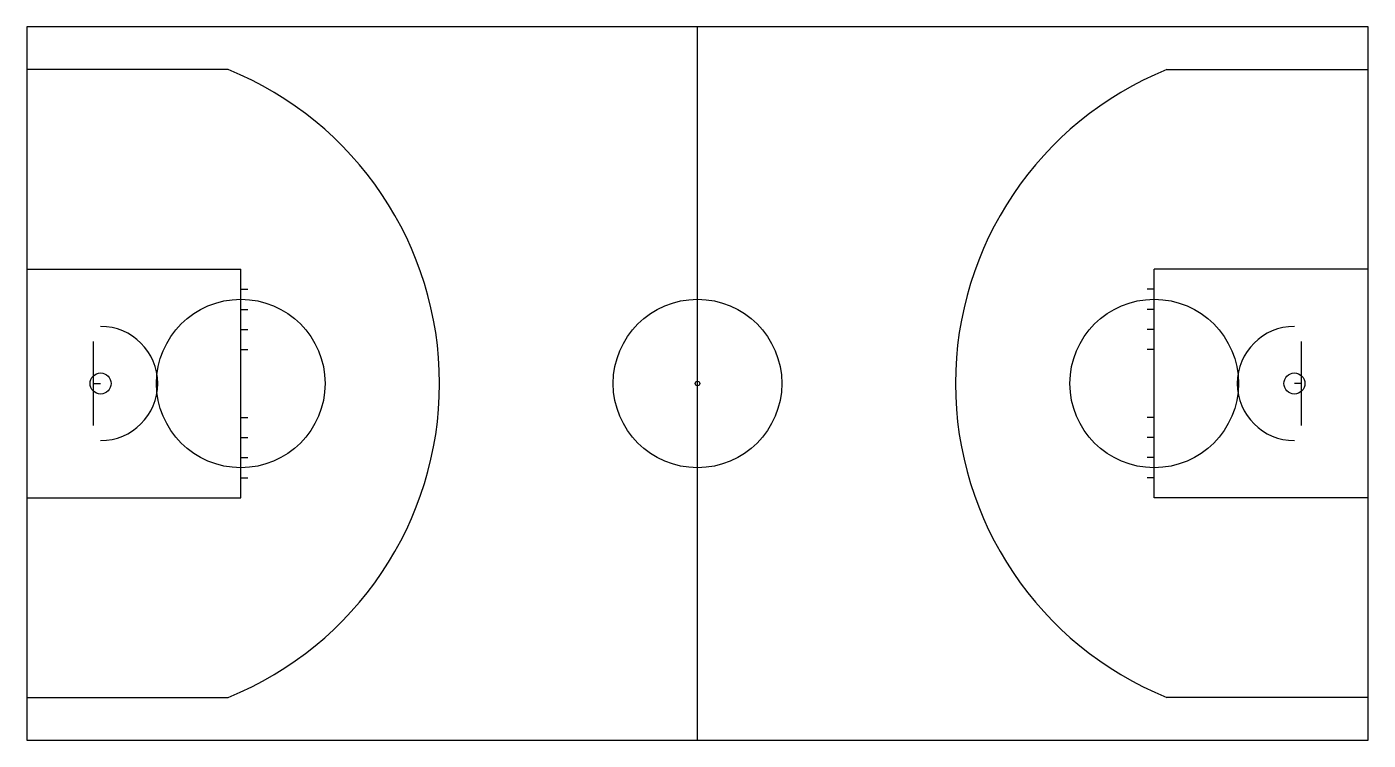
# Model space of a CAD drawing. Header units: metres. Extents: x 0 to 28.6, y 0 to 15.2.
import ezdxf

# ---------------------------------------------------------------- set-up
doc = ezdxf.new("R2010")
doc.units = ezdxf.units.M
for name, color, linetype in [('BASKET', 2, 'Continuous'), ('CENTER_CIRCLE', 1, 'Continuous'), ('CENTER_LINE', 7, 'Continuous'), ('COURT_OUTLINE', 7, 'Continuous'), ('FREE_THROW_CIRCLE', 3, 'Continuous'), ('KEY_PAINT', 5, 'Continuous'), ('RESTRICTED_AREA', 2, 'Continuous'), ('THREE_POINT_LINE', 6, 'Continuous')]:
    doc.layers.add(name, color=color, linetype=linetype)

msp = doc.modelspace()

# ---------------------------------------------------------------- linework, layer by layer
at = {"layer": 'BASKET'}
for p, q in [((1.425, 6.72), (1.425, 8.52)), ((27.225, 6.72), (27.225, 8.52)), ((1.425, 7.62), (1.575, 7.62)), ((27.225, 7.62), (27.075, 7.62))]:
    msp.add_line(p, q, dxfattribs=at)
for centre in [(1.575, 7.62), (27.075, 7.62)]:
    msp.add_circle(centre, 0.225, dxfattribs=at)
at = {"layer": 'CENTER_CIRCLE'}
for radius in [1.8, 0.05]:
    msp.add_circle((14.325, 7.62), radius, dxfattribs=at)
at = {"layer": 'CENTER_LINE'}
msp.add_line((14.325, 0), (14.325, 15.24), dxfattribs=at)
at = {"layer": 'COURT_OUTLINE'}
msp.add_lwpolyline([(0, 0), (28.65, 0), (28.65, 15.24), (0, 15.24), (0, 0)], close=True, dxfattribs=at)
at = {"layer": 'FREE_THROW_CIRCLE'}
for centre in [(4.57, 7.62), (24.08, 7.62)]:
    msp.add_circle(centre, 1.8, dxfattribs=at)
at = {"layer": 'KEY_PAINT'}
for p, q in [((0, 10.06), (4.57, 10.06)), ((4.57, 5.18), (4.57, 10.06)), ((28.65, 10.06), (24.08, 10.06)), ((24.08, 5.18), (24.08, 10.06)), ((4.57, 9.632), (4.72, 9.632)), ((24.08, 9.632), (23.93, 9.632)), ((4.57, 9.204), (4.72, 9.204)), ((24.08, 9.204), (23.93, 9.204)), ((4.57, 8.776), (4.72, 8.776)), ((24.08, 8.776), (23.93, 8.776)), ((4.57, 8.348), (4.72, 8.348)), ((24.08, 8.348), (23.93, 8.348)), ((4.57, 6.892), (4.72, 6.892)), ((24.08, 6.892), (23.93, 6.892)), ((4.57, 6.464), (4.72, 6.464)), ((24.08, 6.464), (23.93, 6.464)), ((4.57, 6.036), (4.72, 6.036)), ((24.08, 6.036), (23.93, 6.036)), ((4.57, 5.608), (4.72, 5.608)), ((24.08, 5.608), (23.93, 5.608)), ((0, 5.18), (4.57, 5.18)), ((28.65, 5.18), (24.08, 5.18))]:
    msp.add_line(p, q, dxfattribs=at)
at = {"layer": 'RESTRICTED_AREA'}
for centre, start, end in [((1.575, 7.62), -90, 90), ((27.075, 7.62), 90, 270)]:
    msp.add_arc(centre, 1.22, start, end, dxfattribs=at)
at = {"layer": 'THREE_POINT_LINE'}
for p, q in [((4.304, 14.326), (0, 14.326)), ((24.346, 14.326), (28.65, 14.326)), ((0, 0.914), (4.304, 0.914)), ((28.65, 0.914), (24.346, 0.914))]:
    msp.add_line(p, q, dxfattribs=at)
for centre, start, end in [((1.575, 7.62), -67.8566, 67.8566), ((27.075, 7.62), 112.1434, 247.8566)]:
    msp.add_arc(centre, 7.24, start, end, dxfattribs=at)

doc.saveas('drawing.dxf')
